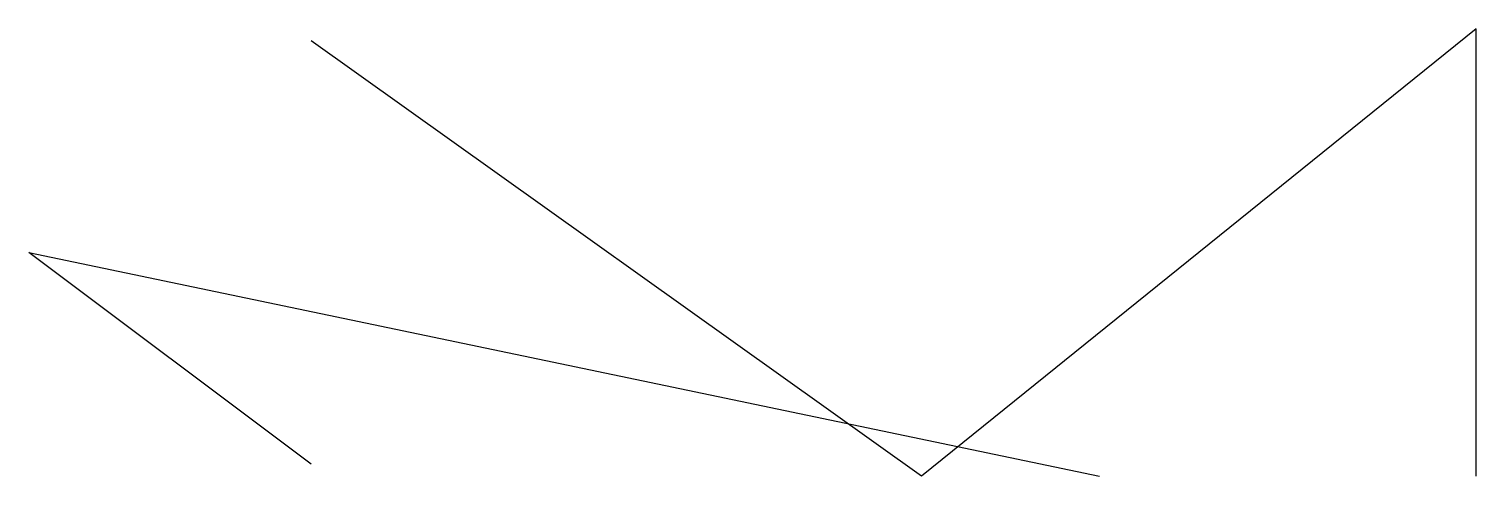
# Model space of a CAD drawing. Header units: millimetres. Extents: x 0 to 246, y 46 to 122.
import ezdxf

# ---------------------------------------------------------------- set-up
doc = ezdxf.new("R2010")
doc.units = ezdxf.units.MM
for name, color, linetype in [('1', 5, 'Continuous'), ('2', 2, 'Continuous'), ('4', 66, 'Continuous')]:
    doc.layers.add(name, color=color, linetype=linetype)

msp = doc.modelspace()

# ---------------------------------------------------------------- linework, layer by layer
at = {"extrusion": (0, -1, 0)}
msp.add_line((246, 46), (246, 46), dxfattribs=at)
at = {"layer": '1'}
msp.add_line((246, 46), (246, 122), dxfattribs=at)
at = {"layer": '2'}
msp.add_polyline3d([(246, 122, 0), (151.73, 46, 32), (48, 120, 42)], dxfattribs=at)
at = {"layer": '4'}
msp.add_polyline3d([(48, 48, 66.81), (0, 84, 0), (182, 46, 0)], dxfattribs=at)

doc.saveas('drawing.dxf')
